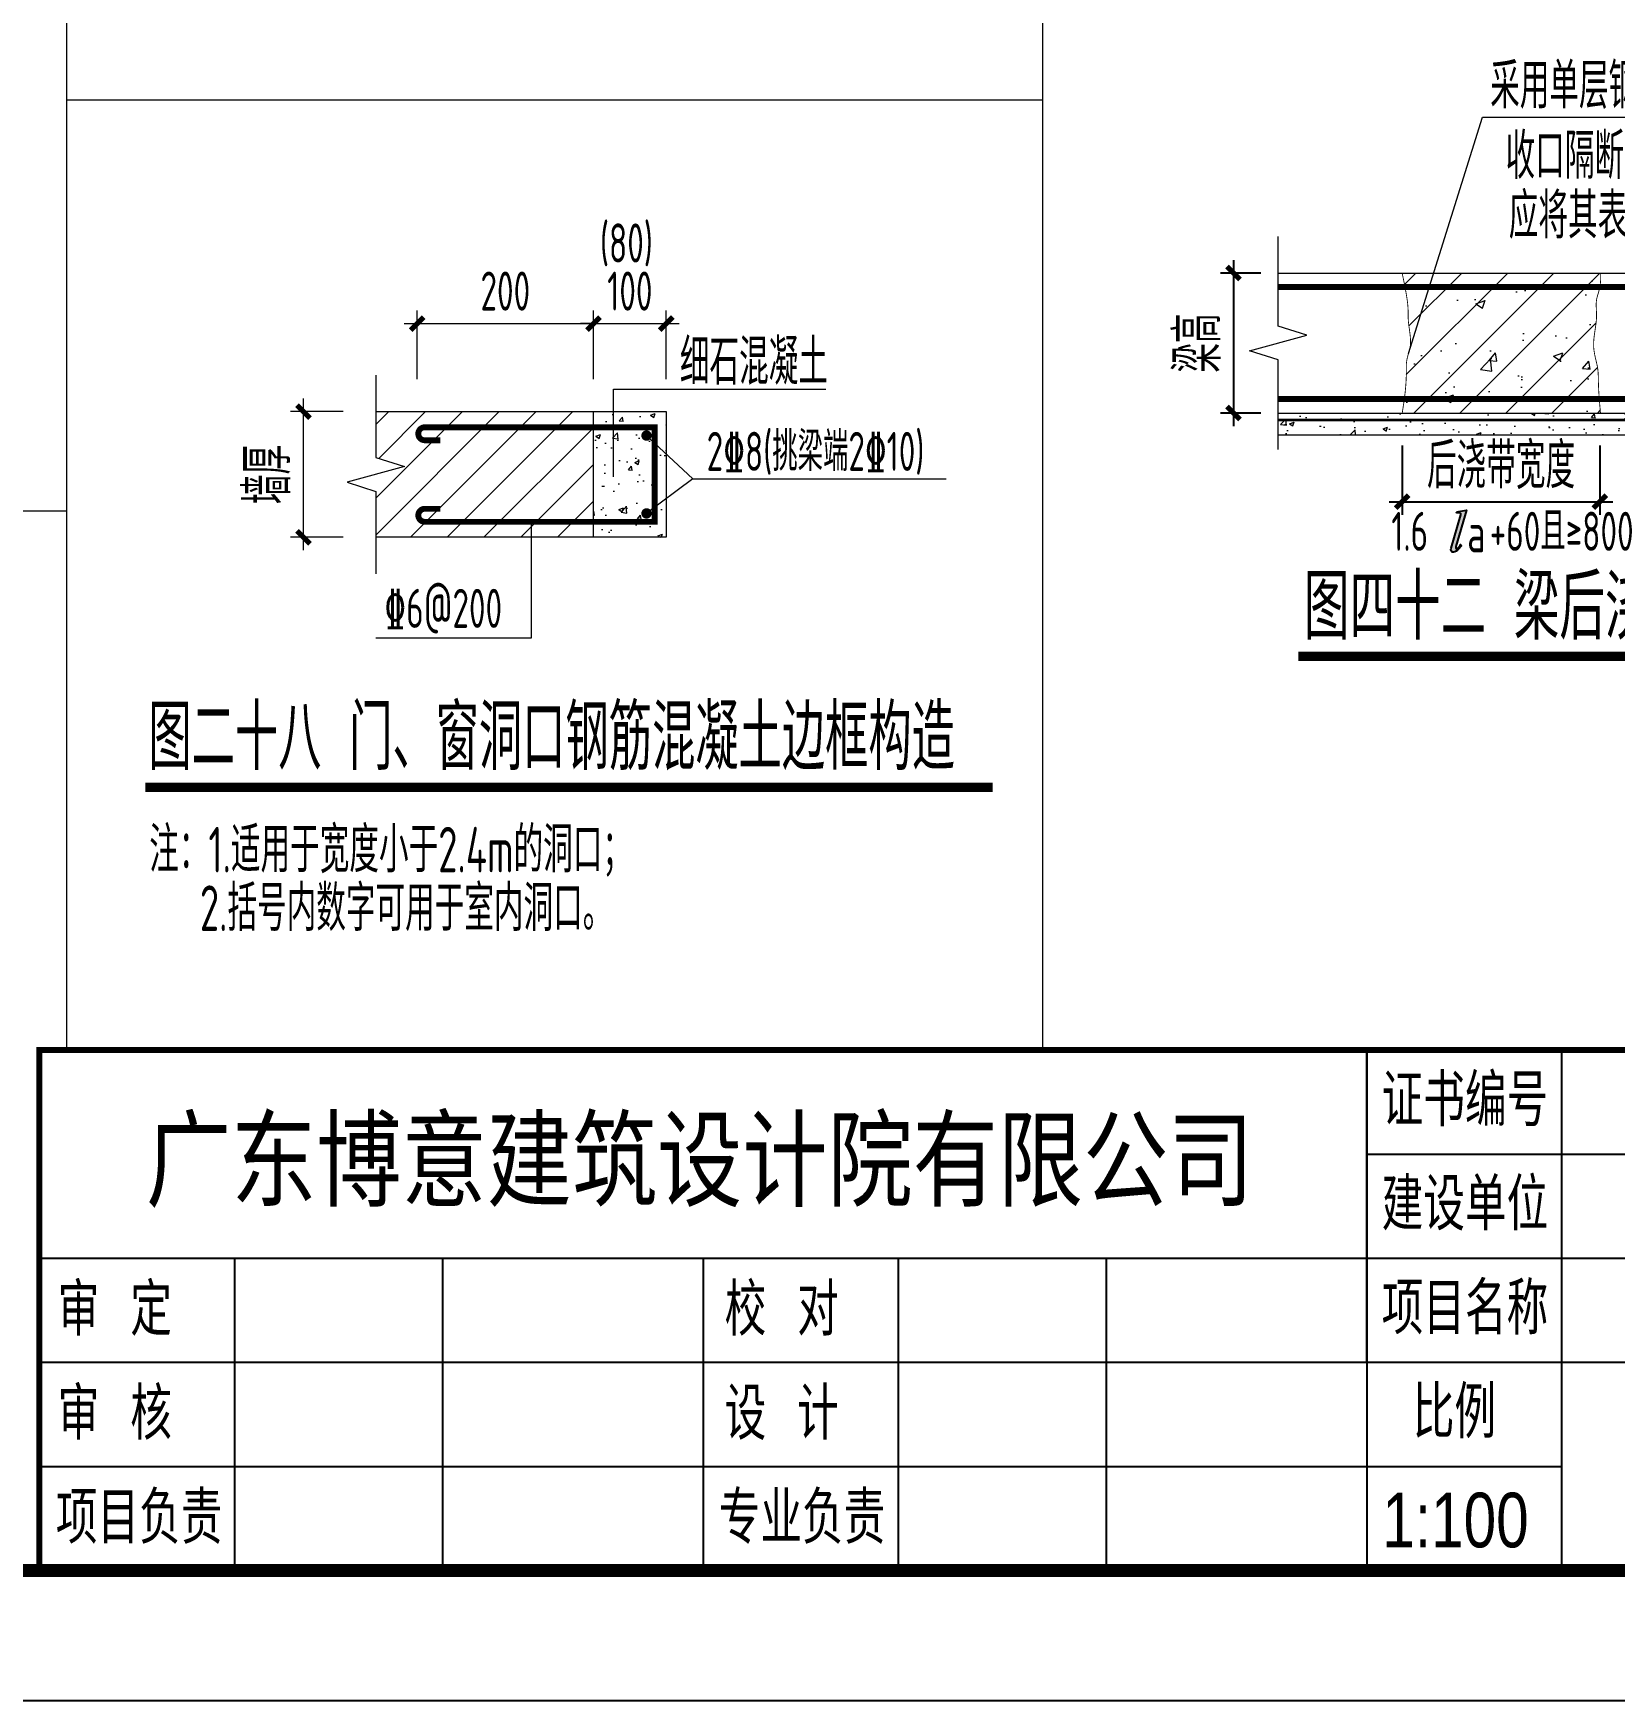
# Model space of a CAD drawing. Extents: x -129922 to 1190196, y -520662 to 139923.
# Drawn here: x -21256 to -9105, y -250510 to -237698 of the extents above; entities that cross this region are included whole.
import ezdxf
from ezdxf.enums import TextEntityAlignment as Align

# ---------------------------------------------------------------- set-up
doc = ezdxf.new("R2010")
doc.units = 0
doc.header["$LTSCALE"] = 1000
doc.header["$MEASUREMENT"] = 0
doc.layers.add('$AUDIT_BAD_LAYER3', color=7, linetype='Continuous')
doc.layers.add('Y-云图图框', color=7, linetype='Continuous')
for name, color, linetype, lineweight in [('S-基础-DIM', 3, 'Continuous', 20), ('S-墙柱-REIN', 1, 'Continuous', 20), ('S-大样-HATCH', 251, 'Continuous', 9), ('S-大样-实线', 2, 'Continuous', 20), ('S-通用-TAB', 7, 'Continuous', 20), ('S-通用-TEXT', 7, 'Continuous', 20), ('S-通用-THIN', 7, 'Continuous', 20)]:
    doc.layers.add(name, color=color, linetype=linetype, lineweight=lineweight)
doc.styles.add('_YT_Name', font='', dxfattribs={"width": 0.8})
doc.styles.add('_YT_Sign_Text', font='ros.shx', dxfattribs={"width": 0.8, "bigfont": 'hztxt.shx'})
doc.styles.add('FF1', font='tssdeng.shx', dxfattribs={"width": 0.8, "bigfont": 'tssdchn.shx'})
doc.styles.get("Standard").update_dxf_attribs({"font": 'gbenor.shx', "bigfont": 'gbcbig.shx'})
doc.styles.add('TSSD_Dimension', font='tssdeng.shx', dxfattribs={"width": 0.7, "bigfont": 'HZTXT.SHX'})
doc.styles.add('TSSD_Rein', font='tssdeng.shx', dxfattribs={"width": 0.7, "bigfont": 'hztxt.shx'})
doc.styles.add('TSSD_Rein_300(数字)', font='Tssdeng.shx', dxfattribs={"width": 0.65, "height": 300, "bigfont": 'hztxt.shx'})
doc.styles.add('TSSD_Rein_350（文字）', font='Tssdeng.shx', dxfattribs={"width": 0.65, "height": 350, "bigfont": 'hztxt.shx'})
doc.styles.get('_YT_Name').set_extended_font_data('SimHei')
doc.dimstyles.new('TSSD_20_100', dxfattribs={"dimtxt": 250, "dimasz": 100, "dimexe": 100, "dimexo": 250, "dimgap": 100, "dimtad": 1, "dimdec": 0, "dimlfac": 0.2, "dimzin": 0, "dimdsep": 46, "dimtxsty": 'TSSD_Dimension', "dimblk": 'ARCHTICK', "dimcen": 0, "dimdle": 100, "dimclrt": 7, "dimadec": 0, "dimazin": 0, "dimtfac": 1, "dimtdec": 0, "dimtix": 1, "dimtmove": 2, "dimatfit": 3, "dimfxl": 0, "dimtolj": 1, "dimtzin": 0, "dimarcsym": 0})
pattern_1 = [(50, (187877.3, 507685.48), (358.6301, -31.37607), [37.5, -412.5]), (355, (187877.3, 507685.48), (-69.37567, 376.09607), [30, -330]), (100.4514, (187907.2, 507682.86), (289.2547, 344.71977), [31.8701, -350.57106]), (46.1842, (187877.3, 507785.5), (533.6205, -82.7595), [56.25, -618.75]), (96.6356, (187921.8, 507778.6), (467.3314, 487.0589), [47.8051, -525.8565]), (351.1842, (187877.3, 507785.5), (467.331, 487.0593), [45, -495]), (21, (187927.3, 507760.48), (298.45353, -201.30945), [37.5, -412.5]), (326, (187927.3, 507760.48), (121.65767, 362.575), [30, -330]), (71.4514, (187952.2, 507743.7), (420.1113, 161.26525), [31.8701, -350.57106]), (37.5, (187877.31, 507685.48), (6.07993, 166.44693), [0, -326, 0, -335, 0, -331.25]), (7.5, (187877.31, 507685.48), (131.53477, 197.20586), [0, -191, 0, -318.5, 0, -126.25]), (327.5, (187765.81, 507685.48), (266.91122, -11.277436), [0, -125, 0, -390, 0, -517.5]), (317.5, (187715.81, 507685.48), (291.59308, 50.0525), [0, -162.5, 0, -259, 0, -367.5])]

# ---------------------------------------------------------------- blocks, each defined once
blk = doc.blocks.new('ECMCTK_A1_横_单行图名--0')
for p, q in [((674.98, 50), (674.98, 26)), ((675, 50), (675, 10)), ((689.98, 50), (689.98, 10)), ((675, 42), (813, 42)), ((573, 34), (813, 34)), ((588, 34), (588, 10)), ((604, 10), (604, 34)), ((624, 34), (624, 10)), ((639, 34), (639, 10)), ((655, 10), (655, 34)), ((573, 26), (813, 26)), ((573, 18), (689.96, 18))]:
    blk.add_line(p, q)
at = {"color": 4}
blk.add_lwpolyline([(0, 0), (841, 0), (841, 594), (0, 594)], close=True, dxfattribs=at)
for points, const_width in [([(25, 10), (831, 10), (831, 584), (25, 584)], 1), ([(573, 10), (831, 10), (831, 50), (573, 50)], 0.45)]:
    blk.add_lwpolyline(points, close=True, dxfattribs=dict(const_width=const_width))
at = {"const_width": 0.45}
blk.add_lwpolyline([(573, 10), (573, 50.01), (813, 50.01)], dxfattribs=at)
at = {"style": '_YT_Sign_Text', "width": 0.8}
for s, p in [('证书编号', (676.15, 44.14)), ('建设单位', (676.15, 36.14)), ('审  定', (574.41, 28.05)), ('校  对', (625.66, 28.05)), ('项目名称', (676.15, 28.14)), ('审  核', (574.41, 20.05)), ('设  计', (625.66, 20.05)), ('比例', (678.54, 20.16)), ('项目负责', (574.27, 12.05)), ('专业负责', (625.21, 12.05))]:
    blk.add_text(s, height=4, dxfattribs=at).set_placement(p)
at = {"color": 80, "flags": 3}
for tag, height, p in [('YTHQINS', 3, (34.31, 585.5)), ('ECMCKEY', 3, (292.07, 288.23)), ('YTTQINS', 5.62, (848.03, 12.81)), ('YTFRAME', 3, (652.76, 5.84)), ('YTBARCODE_T1', 3, (749.78, 5.95))]:
    blk.add_attdef(tag, text='', height=height, dxfattribs=at).set_placement(p, align=Align.MIDDLE_CENTER)
for tag, height, style, width, p in [('证书编号', 4, '_YT_Sign_Text', 0.8, (708.87, 43.81)), ('审查批准号', 4, '_YT_Sign_Text', 0.8, (761.06, 43.81)), ('工程号', 4, '_YT_Sign_Text', 0.5, (804.08, 44.12)), ('设计单位', 6, '_YT_Name', 0.8, (623.75, 38.6)), ('建设单位', 4, '_YT_Sign_Text', 0.8, (734.96, 36.11)), ('阶段', 4, '_YT_Sign_Text', 0.8, (804.08, 35.81)), ('项目号', 4, '_YT_Sign_Text', 0.5, (822.08, 33.72)), ('项目名称', 4, '_YT_Sign_Text', 0.8, (734.96, 28.11)), ('专业', 4, '_YT_Sign_Text', 0.8, (804.08, 27.31)), ('图纸编号', 4, '_YT_Sign_Text', 0.5, (803.93, 19.36)), ('图纸名称', 4.5, '_YT_Name', 0.8, (735.39, 15.06)), ('版本号', 4, '_YT_Sign_Text', 0.8, (822.08, 13)), ('出图比例', 4.2, '_YT_Sign_Text', 0.8, (681.82, 11.78)), ('日期', 4, '_YT_Sign_Text', 0.5, (803.88, 12.13))]:
    blk.add_attdef(tag, text='', height=height, dxfattribs=dict(style=style, width=width)).set_placement(p, align=Align.CENTER)
at = {"style": '_YT_Sign_Text', "width": 0.8, "flags": 3}
for tag, p, height in [('{审定人}', (605.87, 26.45), 6.24), ('{校对人}', (658.35, 26.53), 6.24), ('[审定人]', (590.95, 27.81), 4.1), ('[校对人]', (642.23, 27.82), 4.1), ('{审核人}', (606.98, 18.44), 6.24), ('[设计人]', (642.47, 20.21), 4.1), ('{设计人}', (658.48, 18.54), 6.24), ('[审核人]', (591.01, 19.76), 4.1), ('{项目负责人}', (608.28, 10.72), 6.24), ('{专业负责人}', (658.58, 10.36), 6.24), ('[项目负责人]', (590.78, 12.01), 4.1), ('[专业负责人]', (642.74, 11.77), 4.1)]:
    blk.add_attdef(tag, p, '', height=height, dxfattribs=at)
at = {"color": 80, "flags": 3}
for tag, p in [('YTQRCODE', (551.04, 11.91)), ('YTBZSIT', (25, 10)), ('EXT_TK_LEFT', (25, 10))]:
    blk.add_attdef(tag, p, '', height=3, dxfattribs=at)
blk = doc.blocks.new('_ArchTick')
at = {"color": 0, "linetype": 'ByBlock', "const_width": 0.4}
blk.add_lwpolyline([(-0.5, -0.5), (0.5, 0.5)], dxfattribs=at)
blk = doc.blocks.new('*D924')
at = {"layer": '$AUDIT_BAD_LAYER3', "color": 0, "lineweight": -2, "transparency": 16777216}
for p, q in [((302048, 276911), (302048, 276379)), ((303567, 276911), (303567, 276379)), ((301948, 276479), (303667, 276479))]:
    blk.add_line(p, q, dxfattribs=at)
at = {"layer": 'Defpoints', "color": 0, "transparency": 16777216}
for p in [(302048, 277161), (303567, 277161), (303567, 276479)]:
    blk.add_point(p, dxfattribs=at)
at = {"layer": '$AUDIT_BAD_LAYER3', "color": 0, "lineweight": -2, "transparency": 16777216, "xscale": 100, "yscale": 100, "zscale": 100, "rotation": 180}
blk.add_blockref('_ArchTick', (302048, 276479), dxfattribs=at)
at = {"layer": '$AUDIT_BAD_LAYER3', "color": 0, "lineweight": -2, "transparency": 16777216, "xscale": 100, "yscale": 100, "zscale": 100}
blk.add_blockref('_ArchTick', (303567, 276479), dxfattribs=at)
at = {"layer": '$AUDIT_BAD_LAYER3', "color": 7, "transparency": 16777216, "insert": (302808, 276754), "char_height": 350, "attachment_point": 5, "style": 'TSSD_Rein_350（文字）'}
blk.add_mtext('\\A1;后浇带宽度', dxfattribs=at)
blk = doc.blocks.new('*D925')
at = {"layer": '$AUDIT_BAD_LAYER3', "color": 0, "lineweight": -2, "transparency": 16777216}
for p, q in [((300752, 278336), (300752, 277061)), ((300963, 278236), (300652, 278236)), ((300963, 277161), (300652, 277161))]:
    blk.add_line(p, q, dxfattribs=at)
at = {"layer": 'Defpoints', "color": 0, "transparency": 16777216}
for p in [(301213, 278236), (300752, 277161), (301213, 277161)]:
    blk.add_point(p, dxfattribs=at)
at = {"layer": '$AUDIT_BAD_LAYER3', "color": 0, "lineweight": -2, "transparency": 16777216, "xscale": 100, "yscale": 100, "zscale": 100}
for p, rotation in [((300752, 278236), 90), ((300752, 277161), 270)]:
    blk.add_blockref('_ArchTick', p, dxfattribs=dict(at, rotation=rotation))
at = {"layer": '$AUDIT_BAD_LAYER3', "color": 7, "transparency": 16777216, "insert": (300477, 277699), "char_height": 350, "attachment_point": 5, "rotation": 90, "style": 'TSSD_Rein_350（文字）'}
blk.add_mtext('\\A1;梁高', dxfattribs=at)
blk = doc.blocks.new('L')
blk.add_hatch(color=256).paths.add_polyline_path([(729, 1457), (517, 1424), (520, 1401), (546, 1406), (559, 1406), (573, 1406), (589, 1401), (606, 1393), (610, 1377), (608, 1358), (402, 654), (396, 630), (402, 603), (409, 589), (425, 574), (450, 570), (481, 576), (511, 593), (538, 613), (563, 638), (581, 656), (600, 683), (620, 708), (604, 732), (591, 716), (579, 697), (563, 675), (542, 652), (524, 640), (509, 640), (499, 652), (499, 671), (503, 689)])
blk.add_lwpolyline([(517, 1424), (729, 1457), (503, 689), (499, 671), (499, 652), (509, 640), (524, 640), (542, 652), (563, 675), (579, 697), (591, 716), (604, 732), (620, 708), (600, 683), (581, 656), (563, 638), (538, 613), (511, 593), (481, 576), (450, 570), (425, 574), (409, 589), (402, 603), (396, 630), (402, 654), (608, 1358), (610, 1377), (606, 1393), (589, 1401), (573, 1406), (559, 1406), (546, 1406), (520, 1401), (517, 1424)])
blk = doc.blocks.new('La')
at = {"xscale": 0.362879999956931, "yscale": 0.362879999956931, "zscale": 0.362879999956931, "rotation": 4.997341366769868e-08}
blk.add_blockref('L', (55755, 21072), dxfattribs=at)
at = {"style": 'TSSD_Rein', "width": 0.7}
blk.add_text('a', height=300, rotation=0, dxfattribs=at).set_placement((56095, 21278), align=Align.CENTER)
blk = doc.blocks.new('*D964')
at = {"layer": '$AUDIT_BAD_LAYER3', "color": 0, "lineweight": -2, "ltscale": 800, "transparency": 16777216}
for p, q in [((159708, 24013), (159708, 24539)), ((161064, 24013), (161064, 24539)), ((159608, 24439), (161164, 24439))]:
    blk.add_line(p, q, dxfattribs=at)
at = {"layer": 'Defpoints', "color": 0, "ltscale": 800, "transparency": 16777216}
for p in [(161064, 24439), (159708, 23763), (161064, 23763)]:
    blk.add_point(p, dxfattribs=at)
at = {"layer": '$AUDIT_BAD_LAYER3', "color": 0, "lineweight": -2, "ltscale": 800, "transparency": 16777216, "xscale": 100, "yscale": 100, "zscale": 100, "rotation": 180}
blk.add_blockref('_ArchTick', (159708, 24439), dxfattribs=at)
at = {"layer": '$AUDIT_BAD_LAYER3', "color": 0, "lineweight": -2, "ltscale": 800, "transparency": 16777216, "xscale": 100, "yscale": 100, "zscale": 100}
blk.add_blockref('_ArchTick', (161064, 24439), dxfattribs=at)
at = {"layer": '$AUDIT_BAD_LAYER3', "color": 7, "ltscale": 800, "transparency": 16777216, "insert": (160386, 24689), "char_height": 300, "attachment_point": 5, "style": 'TSSD_Rein_300(数字)'}
blk.add_mtext('\\A1;200', dxfattribs=at)
blk = doc.blocks.new('*D965')
at = {"layer": '$AUDIT_BAD_LAYER3', "color": 0, "lineweight": -2, "ltscale": 800, "transparency": 16777216}
for p, q in [((161064, 24013), (161064, 24539)), ((161623, 24013), (161623, 24539)), ((161064, 24439), (160964, 24439)), ((161064, 24439), (161623, 24439)), ((161623, 24439), (161723, 24439))]:
    blk.add_line(p, q, dxfattribs=at)
at = {"layer": 'Defpoints', "color": 0, "ltscale": 800, "transparency": 16777216}
for p in [(161623, 24439), (161064, 23763), (161623, 23763)]:
    blk.add_point(p, dxfattribs=at)
at = {"layer": '$AUDIT_BAD_LAYER3', "color": 0, "lineweight": -2, "ltscale": 800, "transparency": 16777216, "xscale": 100, "yscale": 100, "zscale": 100}
blk.add_blockref('_ArchTick', (161064, 24439), dxfattribs=at)
at = {"layer": '$AUDIT_BAD_LAYER3', "color": 0, "lineweight": -2, "ltscale": 800, "transparency": 16777216, "xscale": 100, "yscale": 100, "zscale": 100, "rotation": 180}
blk.add_blockref('_ArchTick', (161623, 24439), dxfattribs=at)
at = {"layer": '$AUDIT_BAD_LAYER3', "color": 7, "ltscale": 800, "transparency": 16777216, "insert": (161343, 24689), "char_height": 300, "attachment_point": 5, "style": 'TSSD_Rein_300(数字)'}
blk.add_mtext('\\A1;100', dxfattribs=at)
blk = doc.blocks.new('*D966')
at = {"layer": '$AUDIT_BAD_LAYER3', "color": 0, "lineweight": -2, "ltscale": 800, "transparency": 16777216}
for p, q in [((158835, 22697), (158835, 23863)), ((159141, 23763), (158735, 23763)), ((159141, 22797), (158735, 22797))]:
    blk.add_line(p, q, dxfattribs=at)
at = {"layer": 'Defpoints', "color": 0, "ltscale": 800, "transparency": 16777216}
for p in [(158835, 23763), (159391, 23763), (159391, 22797)]:
    blk.add_point(p, dxfattribs=at)
at = {"layer": '$AUDIT_BAD_LAYER3', "color": 0, "lineweight": -2, "ltscale": 800, "transparency": 16777216, "xscale": 100, "yscale": 100, "zscale": 100}
for p, rotation in [((158835, 23763), 90), ((158835, 22797), 270)]:
    blk.add_blockref('_ArchTick', p, dxfattribs=dict(at, rotation=rotation))
at = {"layer": '$AUDIT_BAD_LAYER3', "color": 7, "ltscale": 800, "transparency": 16777216, "insert": (158560, 23280), "char_height": 350, "attachment_point": 5, "rotation": 90, "style": 'TSSD_Rein_350（文字）'}
blk.add_mtext('\\A1;墙厚', dxfattribs=at)
blk = doc.blocks.new('ddghjj')
at = {"layer": 'S-大样-HATCH'}
h = blk.add_hatch(dxfattribs=at)
h.set_pattern_fill('钢筋混F^W^Q', color=256, scale=100, style=0)
h.set_pattern_definition([(45, (187877.31, 507685.48), (-176.7767, 176.7767), []), (50, (187877.3, 507685.5), (717.2602, -62.7521), [75, -825]), (355, (187877.3, 507685.5), (-138.7513, 752.1921), [60, -660]), (100.4514, (187937.1, 507680.25), (578.5094, 689.4395), [63.7402, -701.1421]), (46.1842, (187877.3, 507885.5), (1067.241, -165.519), [112.5, -1237.5]), (96.6356, (187966.2, 507871.7), (934.6627, 974.118), [95.6103, -1051.713]), (351.1842, (187877.3, 507885.5), (934.662, 974.1186), [90, -990]), (21, (187977.3, 507835.5), (596.907, -402.6189), [75, -825]), (326, (187977.3, 507835.5), (243.3153, 725.15), [60, -660]), (71.4514, (188027.06, 507801.9), (840.2226, 322.5305), [63.7402, -701.1421]), (37.5, (187877.31, 507685.48), (12.15986, 332.89385), [0, -652, 0, -670, 0, -662.5]), (7.5, (187877.3, 507685.48), (263.06954, 394.4117), [0, -382, 0, -637, 0, -252.5]), (327.5, (187654.3, 507685.48), (533.82244, -22.55487), [0, -250, 0, -780, 0, -1035]), (317.5, (187554.3, 507685.5), (583.1862, 100.105), [0, -325, 0, -518, 0, -735])])
h.paths.add_polyline_path([(303521.4, 277733), (303524.4, 277758.9), (303528.1, 277784.7), (303531.9, 277810.4), (303535.6, 277835.5), (303538.6, 277859.7), (303540.7, 277882.9), (303541.5, 277904.8), (303541.3, 277925.4), (303540.5, 277945.1), (303539.6, 277963.9), (303538.9, 277982), (303538.8, 277999.7), (303539.7, 278017.2), (303542.1, 278034.6), (303546.2, 278052.1), (303551.4, 278070.5), (303557.3, 278090.4), (303563.1, 278112.5), (303568.2, 278137.4), (303571.9, 278165.9), (303573.7, 278198.6), (303572.9, 278236.2), (302047.6, 278236.2), (302049.2, 278228.6), (302052.8, 278211.7), (302057.9, 278187.4), (302064, 278157.6), (302070.4, 278124.4), (302076.8, 278089.8), (302082.6, 278055.7), (302087.3, 278024.2), (302090.5, 277996.7), (302092.5, 277972.9), (302093.5, 277952), (302093.8, 277933.2), (302093.9, 277915.8), (302094, 277899), (302094.5, 277881.9), (302095.7, 277863.8), (302097.8, 277844), (302100.6, 277822.9), (302103.8, 277800.8), (302106.9, 277778.1), (302109.6, 277755.2), (302111.5, 277732.7), (302112.4, 277710.7), (302111.8, 277689.9), (302109.5, 277670.5), (302105.8, 277652.1), (302101.3, 277634.5), (302096.2, 277617.2), (302091.2, 277599.8), (302086.6, 277581.9), (302082.9, 277563.2), (302080.5, 277543.2), (302079.7, 277521.3), (302079.7, 277495.8), (302079.8, 277464.8), (302079, 277426.5), (302076.3, 277378.8), (302070.9, 277320), (302061.9, 277248), (302048.4, 277161), (303572, 277161), (303571.4, 277167.2), (303570.1, 277181.5), (303568.2, 277202.4), (303565.9, 277228.2), (303563.5, 277257.3), (303561.2, 277288.1), (303559.1, 277319), (303557.5, 277348.3), (303556.4, 277375), (303555.8, 277398.9), (303555.4, 277420.7), (303555, 277440.8), (303554.3, 277459.7), (303553.2, 277477.8), (303551.5, 277495.6), (303548.8, 277513.6), (303545.1, 277532.1), (303540.7, 277551.3), (303535.8, 277571.2), (303531, 277591.9), (303526.5, 277613.3), (303522.8, 277635.6), (303520.1, 277658.7), (303518.9, 277682.7), (303519.5, 277707.6)])
h = blk.add_hatch(dxfattribs=at)
h.set_pattern_fill('混凝噱F^W^Q', color=256, scale=50, style=0)
h.set_pattern_definition(pattern_1)
h.paths.add_polyline_path([(305235.9, 277161), (301095.4, 277161), (301095.4, 277107.2), (305235.9, 277107.2)])
h = blk.add_hatch(dxfattribs=at)
h.set_pattern_fill('混凝噱F^W^Q', color=256, scale=50, style=0)
h.set_pattern_definition(pattern_1)
h.paths.add_polyline_path([(305235.9, 277107.2), (301095.4, 277107.2), (301095.4, 276992), (305235.9, 276992)])
at = {"layer": 'S-墙柱-REIN', "const_width": 45}
for points in [[(301095.4, 278128.7), (305235.9, 278128.7)], [(301095.4, 277268.5), (305235.9, 277268.5)]]:
    blk.add_lwpolyline(points, dxfattribs=at)
at = {"layer": 'S-大样-HATCH'}
for points, const_width in [([(302048.4, 277161), (302061.9, 277248), (302070.9, 277320), (302076.3, 277378.8), (302079, 277426.5), (302079.8, 277464.8), (302079.7, 277495.8), (302079.7, 277521.3), (302080.5, 277543.2), (302082.9, 277563.2), (302086.6, 277581.9), (302091.2, 277599.8), (302096.2, 277617.2), (302101.3, 277634.5), (302105.8, 277652.1), (302109.5, 277670.5), (302111.8, 277689.9), (302112.4, 277710.7), (302111.5, 277732.7), (302109.6, 277755.2), (302106.9, 277778.1), (302103.8, 277800.8), (302100.6, 277822.9), (302097.8, 277844), (302095.7, 277863.8), (302094.5, 277881.9), (302094, 277899), (302093.9, 277915.8), (302093.8, 277933.2), (302093.5, 277952), (302092.5, 277972.9), (302090.5, 277996.7), (302087.3, 278024.2), (302082.6, 278055.7), (302076.8, 278089.8), (302070.4, 278124.4), (302064, 278157.6), (302057.9, 278187.4), (302052.8, 278211.7), (302049.2, 278228.6), (302047.6, 278236.2)], 6.42), ([(303572, 277161), (303571.4, 277167.2), (303570.1, 277181.5), (303568.2, 277202.4), (303565.9, 277228.2), (303563.5, 277257.3), (303561.2, 277288.1), (303559.1, 277319), (303557.5, 277348.3), (303556.4, 277375), (303555.8, 277398.9), (303555.4, 277420.7), (303555, 277440.8), (303554.3, 277459.7), (303553.2, 277477.8), (303551.5, 277495.6), (303548.8, 277513.6), (303545.1, 277532.1), (303540.7, 277551.3), (303535.8, 277571.2), (303531, 277591.9), (303526.5, 277613.3), (303522.8, 277635.6), (303520.1, 277658.7), (303518.9, 277682.7), (303519.5, 277707.6), (303521.4, 277733), (303524.4, 277758.9), (303528.1, 277784.7), (303531.9, 277810.4), (303535.6, 277835.5), (303538.6, 277859.7), (303540.7, 277882.9), (303541.5, 277904.8), (303541.3, 277925.4), (303540.5, 277945.1), (303539.6, 277963.9), (303538.9, 277982), (303538.8, 277999.7), (303539.7, 278017.2), (303542.1, 278034.6), (303546.2, 278052.1), (303551.4, 278070.5), (303557.3, 278090.4), (303563.1, 278112.5), (303568.2, 278137.4), (303571.9, 278165.9), (303573.7, 278198.6), (303572.9, 278236.2)], 6.42), ([(301095.4, 277107.2), (305235.9, 277107.2)], 19.2)]:
    blk.add_lwpolyline(points, dxfattribs=dict(at, const_width=const_width))
at = {"layer": 'S-大样-实线'}
blk.add_line((301095.4, 276992), (305235.9, 276992), dxfattribs=at)
for points in [[(301095.4, 278236.2), (305235.9, 278236.2)], [(301095.4, 277161), (305235.9, 277161)]]:
    blk.add_lwpolyline(points, dxfattribs=at)
at = {"layer": 'S-通用-TEXT', "ltscale": 99}
for p, q in [((302096.2, 277617.2), (302664.9, 279434.5)), ((302664.9, 279434.5), (305861.9, 279434.5))]:
    blk.add_line(p, q, dxfattribs=at)
at = {"layer": 'S-通用-TEXT', "color": 3, "const_width": 70}
blk.add_lwpolyline([(301250.3, 275290.9), (304970.7, 275290.9)], dxfattribs=at)
at = {"layer": 'S-通用-THIN', "ltscale": 800}
for points in [[(301095.4, 276881), (301095.4, 277568.6), (300875.4, 277638.6), (301315.4, 277758.6), (301095.4, 277828.6), (301095.4, 278516.2)], [(305235.9, 276881), (305235.9, 277568.6), (305015.9, 277638.6), (305455.9, 277758.6), (305235.9, 277828.6), (305235.9, 278516.2)]]:
    blk.add_lwpolyline(points, dxfattribs=at)
blk.add_blockref('La', (246523, 254812.5))
at = {"layer": 'S-基础-DIM', "color": 7, "linetype": 'Continuous', "style": 'TSSD_Rein_300(数字)', "width": 0.65}
blk.add_text('1.6    +60且≥800', height=300, dxfattribs=at).set_placement((301964.6, 276101.9))
at = {"layer": 'S-通用-TEXT', "ltscale": 99, "style": 'TSSD_Rein_350（文字）', "width": 0.65}
for s, p in [('采用单层钢丝网或单层钢板网', (302724.1, 279500.7)), ('收口隔断，当后浇混凝土时，', (302842.7, 278960.7)), ('应将其表面浮浆剔除。', (302867.2, 278501.9))]:
    blk.add_text(s, height=350, dxfattribs=at).set_placement(p)
at = {"layer": 'S-通用-TEXT', "style": 'TSSD_Rein', "width": 0.7}
blk.add_text('图四十二 梁后浇带构造', height=500, dxfattribs=at).set_placement((301293.5, 275420))
at = {"layer": 'S-基础-DIM'}
dim = blk.add_linear_dim(base=(300752.2, 277161), p1=(301212.8, 278236.2), p2=(301212.8, 277161), angle=90, text='梁高', dimstyle='TSSD_20_100', override={"dimtxsty": 'TSSD_Rein_350（文字）'}, dxfattribs=at)
dim.commit()
dim.dimension.update_dxf_attribs({"geometry": '*D925', "text_midpoint": (300477.2, 277698.6)})
dim = blk.add_linear_dim(base=(303567.3, 276479), p1=(302048.4, 277161), p2=(303567.3, 277161), text='后浇带宽度', dimstyle='TSSD_20_100', override={"dimtxsty": 'TSSD_Rein_350（文字）'}, dxfattribs=at)
dim.commit()
dim.dimension.update_dxf_attribs({"geometry": '*D924', "text_midpoint": (302807.8, 276754)})
blk = doc.blocks.new('图28')
at = {"layer": 'S-大样-HATCH', "ltscale": 800}
h = blk.add_hatch(dxfattribs=at)
h.set_pattern_fill('STONE_DATUM', color=256, scale=100, style=0)
h.set_pattern_definition([(45, (44052.17, 2425.9), (-141.42136, 141.42136), [])])
h.paths.add_polyline_path([(159390.7, 23410.2), (159610.7, 23340.2), (159390.7, 23280.2), (159390.7, 22797.4), (161064, 22797.4), (161064, 23763.1), (159390.7, 23763.1)])
at = {"layer": 'S-大样-HATCH'}
h = blk.add_hatch(dxfattribs=at)
h.set_pattern_fill('混凝', color=256, scale=50, style=0)
h.set_pattern_definition([(50, (-666172.6, -163138.53), (358.63009, -31.37607), [37.5, -412.5]), (355, (-666172.6, -163138.53), (-69.37567, 376.09607), [30, -330]), (100.4514, (-666142.72, -163141.14), (289.25469, 344.71977), [31.8701, -350.57106]), (46.1842, (-666172.6, -163038.53), (533.62052, -82.7595), [56.25, -618.75]), (96.6356, (-666128.14, -163045.4), (467.33135, 487.05894), [47.80514, -525.8565]), (351.1842, (-666172.6, -163038.5), (467.33097, 487.0593), [45, -495]), (21, (-666122.6, -163063.53), (298.45353, -201.30945), [37.5, -412.5]), (326, (-666122.6, -163063.53), (121.65767, 362.57502), [30, -330]), (71.4514, (-666097.74, -163080.3), (420.11131, 161.26525), [31.8701, -350.57106]), (37.5, (-666172.61, -163138.53), (6.079928, 166.446927), [0, -326, 0, -335, 0, -331.25]), (7.5, (-666172.6, -163138.53), (131.53477, 197.205856), [0, -191, 0, -318.5, 0, -126.25]), (327.5, (-666284.11, -163138.53), (266.911218, -11.277436), [0, -125, 0, -390, 0, -517.5]), (317.5, (-666334.1, -163138.53), (291.593085, 50.05249), [0, -162.5, 0, -259, 0, -367.5])])
h.paths.add_polyline_path([(161064, 22797.4), (161622.8, 22797.4), (161622.8, 23763.1), (161064, 23763.1)])
at = {"layer": 'S-墙柱-REIN', "const_width": 45}
blk.add_lwpolyline([(159887, 23542.7), (159767, 23542.7, -1), (159767, 23642.7), (161534.2, 23642.7), (161534.2, 22916.3), (159767, 22916.3, -1), (159767, 23016.3), (159887, 23016.3)], format="xyb", dxfattribs=at)
at = {"layer": 'S-墙柱-REIN', "const_width": 40}
for points in [[(161451, 23578.9, 1), (161491, 23578.9, 1)], [(161451.1, 22980.6, 1), (161491.1, 22980.6, 1)]]:
    blk.add_lwpolyline(points, format="xyb", close=True, dxfattribs=at)
at = {"layer": 'S-大样-实线', "ltscale": 4}
for p, q in [((159390.7, 23763.1), (161622.8, 23763.1)), ((161064, 22797.4), (161064, 23763.1)), ((161622.8, 23763.1), (161622.8, 22797.4)), ((161622.8, 22797.4), (159390.7, 22797.4))]:
    blk.add_line(p, q, dxfattribs=at)
at = {"layer": 'S-通用-TEXT'}
for p, q in [((161216.4, 23262.8), (161216.4, 23935.8)), ((161216.4, 23935.8), (162848.1, 23935.8)), ((161456, 23592.1), (161827.9, 23246.2)), ((161827.9, 23246.2), (161455, 22968.7)), ((161827.9, 23246.2), (163772.4, 23246.2)), ((160583.5, 22916.3), (160583.5, 22021.1)), ((160583.5, 22021.1), (159391.8, 22021.1))]:
    blk.add_line(p, q, dxfattribs=at)
at = {"layer": 'S-通用-THIN'}
blk.add_lwpolyline([(159390.7, 24043.1), (159390.7, 23410.2), (159610.7, 23340.2), (159170.7, 23220.2), (159390.7, 23150.2), (159390.7, 22517.4)], dxfattribs=at)
at = {"layer": 'S-基础-DIM', "color": 7, "style": 'TSSD_Rein_300(数字)', "width": 0.65}
blk.add_text('(80)', height=300, rotation=0, dxfattribs=at).set_placement((161113.1, 24908.9))
at = {"layer": 'S-通用-TEXT', "color": 1, "style": 'TSSD_Rein_350（文字）', "width": 0.65}
blk.add_text('细石混凝土', height=350, rotation=0, dxfattribs=at).set_placement((162296.1, 24163.3), align=Align.MIDDLE)
at = {"layer": 'S-通用-TEXT', "style": 'TSSD_Rein_300(数字)', "width": 0.65}
for s, p in [('2\x848(挑梁端2\x8410)', (161933.1, 23307.3)), ('\x846@200', (159456.9, 22101.2))]:
    blk.add_text(s, height=300, rotation=0, dxfattribs=at).set_placement(p)
at = {"layer": 'S-基础-DIM', "ltscale": 800}
for base, p1, p2, text, picture, middle in [((161064, 24439.2), (159707.5, 23763.1), (161064, 23763.1), '200', '*D964', (160385.8, 24689.2)), ((161622.8, 24439.2), (161064, 23763.1), (161622.8, 23763.1), '100', '*D965', (161343.4, 24689.2))]:
    dim = blk.add_linear_dim(base=base, p1=p1, p2=p2, text=text, dimstyle='TSSD_20_100', override={"dimtxsty": 'TSSD_Rein_300(数字)'}, dxfattribs=at)
    dim.commit()
    dim.dimension.update_dxf_attribs({"geometry": picture, "text_midpoint": middle})
dim = blk.add_linear_dim(base=(158834.9, 23763.1), p1=(159390.7, 22797.4), p2=(159390.7, 23763.1), angle=90, text='墙厚', dimstyle='TSSD_20_100', override={"dimtxsty": 'TSSD_Rein_350（文字）'}, dxfattribs=at)
dim.commit()
dim.dimension.update_dxf_attribs({"geometry": '*D966', "text_midpoint": (158559.9, 23280.2)})

msp = doc.modelspace()

# ---------------------------------------------------------------- linework, layer by layer
at = {"layer": 'S-通用-TAB'}
for p, q in [((-20998.6, -245509.4), (-20998.6, -192110.4)), ((-13498.6, -245510.4), (-13498.6, -192110.4)), ((-20998.6, -238207.7), (-13498.6, -238207.7)), ((-37498.6, -241366), (-20998.6, -241366))]:
    msp.add_line(p, q, dxfattribs=at)
at = {"layer": 'S-通用-TEXT', "color": 3, "const_width": 70}
msp.add_lwpolyline([(-20396.7, -243491.9), (-13885.1, -243491.9)], dxfattribs=at)

# ---------------------------------------------------------------- block references
msp.add_blockref('ddghjj', (-312785.4, -517776.2, -23904.4))
at = {"layer": 'S-通用-TEXT'}
msp.add_blockref('图28', (-178015.2, -264367.5), dxfattribs=at)
at = {"layer": 'Y-云图图框'}
ref = msp.add_blockref('ECMCTK_A1_横_单行图名--0', (-78510, -250510.4), dxfattribs=dict(at, xscale=100, yscale=100, zscale=100))
ref.add_attrib('出图比例', '1:100', dxfattribs={"layer": '0', "height": 420, "style": '_YT_Sign_Text', "width": 0.8}).set_placement((-10327.6, -249332.3), align=Align.CENTER)
ref.add_attrib('设计单位', '广东博意建筑设计院有限公司', dxfattribs={"layer": '0', "height": 600, "style": '_YT_Name', "width": 0.8}).set_placement((-16135.4, -246650.3), align=Align.CENTER)

# ---------------------------------------------------------------- texts
at = {"layer": 'S-通用-TEXT', "color": 0, "style": 'FF1', "width": 0.7}
msp.add_text('图二十八 门、窗洞口钢筋混凝土边框构造', height=500, rotation=0, dxfattribs=at).set_placement((-20371.9, -243358.5))
at = {"layer": 'S-通用-TEXT', "style": 'TSSD_Rein_350（文字）', "width": 0.65}
for s, p in [('注：1.适用于宽度小于2.4m的洞口；', (-20365.3, -244145.7)), ('2.括号内数字可用于室内洞口。', (-19976.7, -244595.6))]:
    msp.add_text(s, height=350, rotation=0, dxfattribs=at).set_placement(p)

doc.saveas('drawing.dxf')
